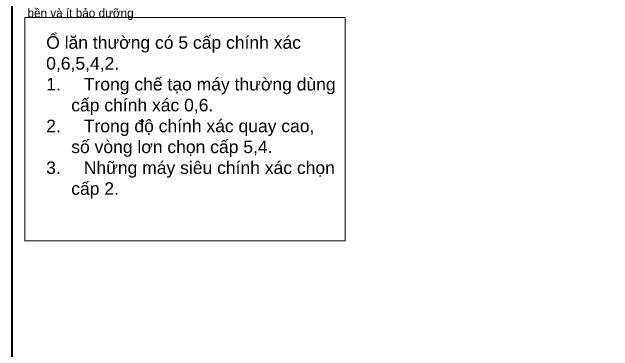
# Model space of a CAD drawing. Header units: millimetres. Extents: x -11382 to 23553, y -372 to 10786.
# Drawn here: x 5446.1 to 5925.6, y 3872.7 to 4143.5 of the extents above; entities that cross this region are included whole.
import ezdxf

# ---------------------------------------------------------------- set-up
doc = ezdxf.new("R2010")
doc.units = ezdxf.units.MM
doc.header["$LTSCALE"] = 0.2
for name, color, linetype, lineweight in [('đường bao thấy', 7, 'Continuous', 40), ('đường kích thước', 90, 'Continuous', 15), ('đường mặt cắt', 160, 'Continuous', 15)]:
    doc.layers.add(name, color=color, linetype=linetype, lineweight=lineweight)
doc.styles.add('nhat3.5', font='arial.ttf', dxfattribs={"height": 3.5})
doc.styles.add('nhat5', font='arial.ttf', dxfattribs={"height": 10})

msp = doc.modelspace()

# ---------------------------------------------------------------- linework, layer by layer
at = {"layer": 'đường bao thấy'}
msp.add_lwpolyline([(5446.106, 4480.038), (7313.234, 4480.038), (7313.234, 3059.372), (5446.106, 3059.372)], close=True, dxfattribs=at)
at = {"layer": 'đường kích thước'}
msp.add_lwpolyline([(5456.375, 4139.23), (5711.964, 4139.23), (5711.964, 3960.789), (5456.375, 3960.789)], close=True, dxfattribs=at)

# ---------------------------------------------------------------- texts
at = {"layer": 'đường kích thước', "insert": (5473.364, 4124.168), "char_height": 10, "width": 231.20266, "attachment_point": 1, "style": 'nhat5'}
msp.add_mtext('Ổ lăn thường có 5 cấp chính xác 0,6,5,4,2.\\P\\pi-20,l20,t30;1.^ITrong chế tạo máy thường dùng cấp chính xác 0,6.\\P2.^ITrong độ chính xác quay cao, số vòng lơn chọn cấp 5,4.\\P3.^INhững máy siêu chính xác chọn cấp 2.', dxfattribs=at)
at = {"layer": 'đường mặt cắt', "insert": (5458.433, 4169.588), "char_height": 7, "width": 283.11037, "attachment_point": 1, "style": 'nhat3.5'}
msp.add_mtext('{\\fVni 11 Springtime2|b0|i0|c2|p66;\\C2;OÅ bi ñôõ laø loaïi oå laên raát thoâng duïng. OÅ bi ñôõ ñöôïc thieát keá ñôn giaûn, khoâng theå taùch rôøi, thích hôïp ñeå hoaït ñoäng vôùi vaän toác cao, laøm vieäc beàn vaø ít baûo döôõng}', dxfattribs=at)

doc.saveas('drawing.dxf')
